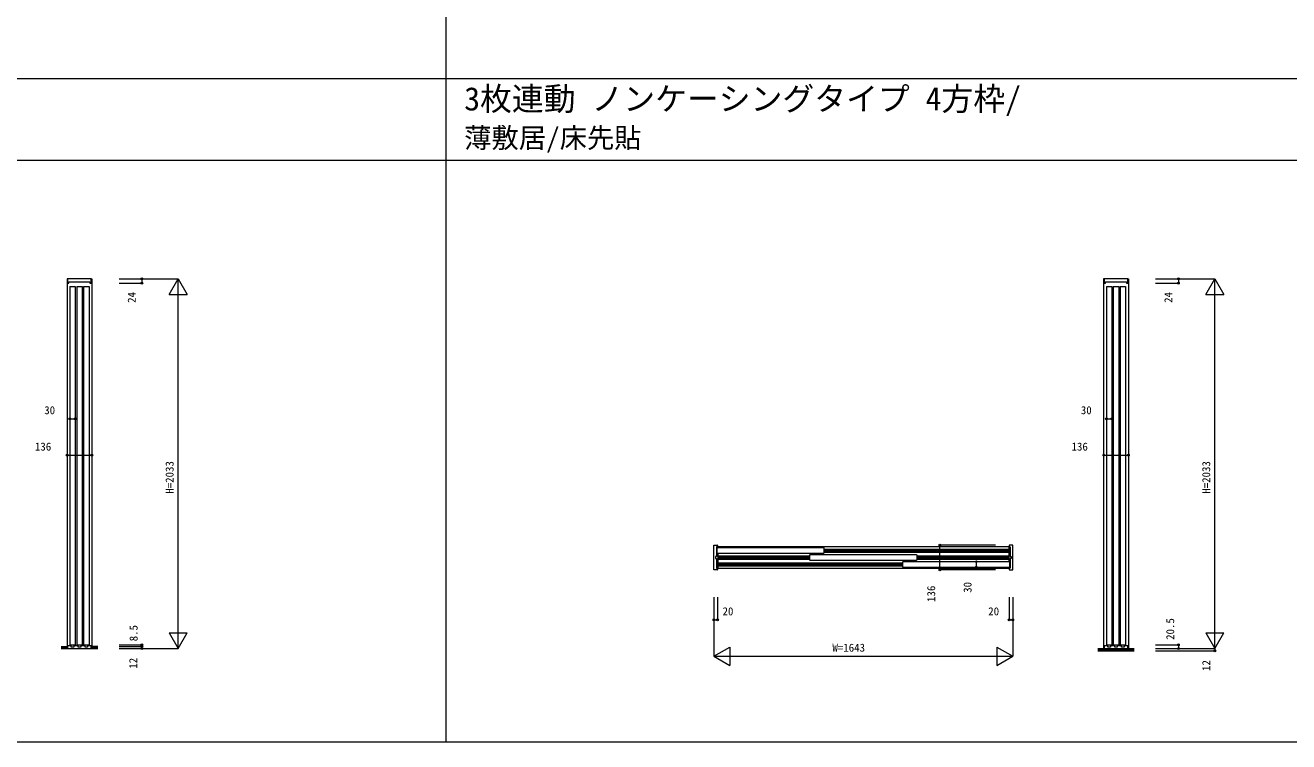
# Model space of a CAD drawing. Units: millimetres, scale not verified. Extents: x -14341 to 14341, y -10000 to 10000.
# Drawn here: x 446 to 7393, y -10000 to -6061 of the extents above; entities that cross this region are included whole.
import ezdxf
from ezdxf.enums import TextEntityAlignment as Align

# ---------------------------------------------------------------- set-up
doc = ezdxf.new("R2010")
doc.units = ezdxf.units.MM
doc.header["$LTSCALE"] = 50
doc.layers.add('0-0_0', color=7, linetype='Continuous')
for name, color, linetype, lineweight in [('0-1_YKK_F1', 7, 'Continuous', 18), ('0-3_YKK_N1', 2, 'Continuous', 18), ('0-4_YKK_B1', 4, 'Continuous', 18), ('0-5_YKK_Z1', 7, 'Continuous', 18)]:
    doc.layers.add(name, color=color, linetype=linetype, lineweight=lineweight)
doc.styles.add('ＭＳ ゴシック', font='')
doc.styles.get('ＭＳ ゴシック').set_extended_font_data('MS Gothic')

msp = doc.modelspace()

# ---------------------------------------------------------------- linework, layer by layer
at = {"layer": '0-1_YKK_F1'}
for p, q in [((2759.49, -10000), (2759.49, 9500)), ((-14340.51, -6352.5), (14159.49, -6352.5)), ((-14340.51, -6802.5), (14159.49, -6802.5)), ((-14340.51, -10000), (14340.51, -10000))]:
    msp.add_line(p, q, dxfattribs=at)
at = {"layer": '0-3_YKK_N1'}
for p, q in [((961.51, -7455), (1286.51, -7455)), ((961.51, -7479), (1086.51, -7479)), ((1086.51, -7455), (1086.51, -7479)), ((1236.51, -7541.6), (1286.51, -7455)), ((1286.51, -9488), (1286.51, -7455)), ((1286.51, -7455), (1336.51, -7541.6)), ((6661.48, -7455), (6986.48, -7455)), ((6661.48, -7479), (6786.48, -7479)), ((6786.48, -7455), (6786.48, -7479)), ((6936.48, -7541.6), (6986.48, -7455)), ((6986.48, -9488), (6986.48, -7455)), ((6986.48, -7455), (7036.48, -7541.6)), ((1236.51, -7541.6), (1336.51, -7541.6)), ((6936.48, -7541.6), (7036.48, -7541.6)), ((690.48, -8224.38), (720.48, -8224.38)), ((6390.44, -8224.38), (6420.44, -8224.38)), ((675.48, -8424.38), (811.48, -8424.38)), ((6375.44, -8424.38), (6511.44, -8424.38)), ((5475.48, -9055), (5475.48, -8919)), ((5780.48, -8919), (5475.48, -8919)), ((5675.48, -9040), (5675.48, -9010)), ((5780.48, -9055), (5475.48, -9055)), ((4252.48, -9205), (4252.48, -9330)), ((5875.48, -9205), (5875.48, -9530)), ((4232.48, -9330), (4252.48, -9330)), ((1236.51, -9401.4), (1336.51, -9401.4)), ((1236.51, -9401.4), (1336.51, -9401.4)), ((1236.51, -9401.4), (1286.51, -9488)), ((1286.51, -9488), (1336.51, -9401.4)), ((6936.48, -9401.4), (7036.48, -9401.4)), ((6936.48, -9401.4), (7036.48, -9401.4)), ((6936.48, -9401.4), (6986.48, -9488)), ((6986.48, -9488), (7036.48, -9401.4)), ((961.51, -9476), (1086.51, -9476)), ((961.51, -9488), (1286.51, -9488)), ((1086.51, -9476), (1086.51, -9488)), ((4232.48, -9530), (4319.08, -9480)), ((4319.08, -9480), (4319.08, -9580)), ((5788.87, -9480), (5788.87, -9580)), ((5788.87, -9480), (5875.48, -9530)), ((6661.48, -9488), (6986.48, -9488)), ((6661.48, -9500), (6986.48, -9500)), ((6986.48, -9488), (6986.48, -9500)), ((4232.48, -9530), (4319.08, -9580)), ((5788.87, -9580), (5875.48, -9530))]:
    msp.add_line(p, q, dxfattribs=at)
for points in [[(4232.48, -9205), (4232.48, -9530), (5875.48, -9530)], [(5855.48, -9205), (5855.48, -9330), (5875.48, -9330)], [(961.51, -9467.5), (1086.51, -9467.5), (1086.51, -9476)], [(6661.48, -9467.5), (6786.48, -9467.5), (6786.48, -9488)]]:
    msp.add_lwpolyline(points, dxfattribs=at)
for centre in [(1086.51, -7455), (1086.51, -7479), (6786.48, -7455), (6786.48, -7479), (690.48, -8224.38), (720.48, -8224.38), (6390.44, -8224.38), (6420.44, -8224.38), (675.48, -8424.38), (811.48, -8424.38), (6375.44, -8424.38), (6511.44, -8424.38), (5475.48, -8919), (5675.48, -9010), (5475.48, -9055), (5675.48, -9040), (4232.48, -9330), (4252.48, -9330), (5855.48, -9330), (5875.48, -9330), (1086.51, -9467.5), (1086.51, -9476), (1086.51, -9488), (6786.48, -9467.5), (6786.48, -9488), (6986.48, -9500)]:
    msp.add_circle(centre, 5, dxfattribs=at)
at = {"layer": '0-4_YKK_B1'}
for p, q in [((690.48, -7497.5), (720.48, -7497.5)), ((690.48, -7497.5), (690.48, -9467.5)), ((720.48, -7497.5), (720.48, -9467.5)), ((728.48, -7497.5), (758.48, -7497.5)), ((728.48, -7497.5), (728.48, -9467.5)), ((758.48, -7497.5), (758.48, -9467.5)), ((766.48, -7497.5), (796.48, -7497.5)), ((766.48, -7497.5), (766.48, -9467.5)), ((796.48, -7497.5), (796.48, -9467.5)), ((808.98, -7455), (811.51, -7455)), ((811.48, -7455), (811.48, -9476)), ((6390.44, -7497.5), (6420.44, -7497.5)), ((6390.44, -7497.5), (6390.44, -9467.5)), ((6420.44, -7497.5), (6420.44, -9467.5)), ((6428.44, -7497.5), (6458.44, -7497.5)), ((6428.44, -7497.5), (6428.44, -9467.5)), ((6458.44, -7497.5), (6458.44, -9467.5)), ((6466.44, -7497.5), (6496.44, -7497.5)), ((6466.44, -7497.5), (6466.44, -9467.5)), ((6496.44, -7497.5), (6496.44, -9467.5)), ((6508.94, -7455), (6511.48, -7455)), ((6511.44, -7455), (6511.44, -9488)), ((4247.98, -8936), (4249.98, -8934)), ((4247.98, -8936), (4247.98, -8962)), ((4249.98, -8964), (4247.98, -8962)), ((4251.48, -8928), (4248.48, -8928)), ((4836.58, -8934), (4249.98, -8934)), ((4252.48, -8921), (4252.48, -8927)), ((4253.48, -8926.5), (4253.48, -8934)), ((4253.48, -8926.5), (5854.48, -8926.5)), ((4836.58, -8934), (4838.58, -8936)), ((4836.58, -8964), (4838.58, -8962)), ((4838.58, -8962), (4838.58, -8936)), ((4838.58, -8940.5), (5854.48, -8940.5)), ((5854.48, -8943.1), (4838.58, -8943.1)), ((5854.48, -8947.3), (4838.58, -8947.3)), ((5854.48, -8950.7), (4838.58, -8950.7)), ((4838.58, -8954.9), (5854.48, -8954.9)), ((4838.58, -8957.5), (5854.48, -8957.5)), ((5854.48, -8926.5), (5854.48, -9010)), ((5855.48, -8921), (5855.48, -8927)), ((5856.48, -8928), (5859.48, -8928)), ((4249.98, -8964), (4836.58, -8964)), ((4253.48, -8964), (4253.48, -9047.5)), ((4253.48, -8978.5), (4758.58, -8978.5)), ((4253.48, -8981.1), (4758.58, -8981.1)), ((4253.48, -8985.3), (4758.58, -8985.3)), ((4253.48, -8988.7), (4758.58, -8988.7)), ((4253.48, -8992.9), (4758.58, -8992.9)), ((4253.48, -8995.5), (4758.58, -8995.5)), ((4253.48, -9016.5), (5269.28, -9016.5)), ((4253.48, -9019.1), (5269.28, -9019.1)), ((4253.48, -9023.3), (5269.28, -9023.3)), ((4253.48, -9026.7), (5269.28, -9026.7)), ((4253.48, -9030.9), (5269.28, -9030.9)), ((4758.58, -8974), (4760.58, -8972)), ((4758.58, -8974), (4758.58, -9000)), ((4760.58, -9002), (4758.58, -9000)), ((5347.28, -8972), (4760.58, -8972)), ((4760.58, -9002), (5347.28, -9002)), ((5269.28, -9012), (5271.28, -9010)), ((5269.28, -9012), (5269.28, -9038)), ((5857.98, -9010), (5271.28, -9010)), ((5347.28, -8972), (5349.28, -8974)), ((5347.28, -9002), (5349.28, -9000)), ((5349.28, -9000), (5349.28, -8974)), ((5349.28, -8978.5), (5854.48, -8978.5)), ((5349.28, -8981.1), (5854.48, -8981.1)), ((5349.28, -8985.3), (5854.48, -8985.3)), ((5349.28, -8988.7), (5854.48, -8988.7)), ((5349.28, -8992.9), (5854.48, -8992.9)), ((5349.28, -8995.5), (5854.48, -8995.5)), ((5857.98, -9010), (5859.98, -9012)), ((5859.98, -9038), (5859.98, -9012)), ((4248.48, -9046), (4251.48, -9046)), ((4252.48, -9047), (4252.48, -9053)), ((4253.48, -9033.5), (5269.28, -9033.5)), ((5854.48, -9047.5), (4253.48, -9047.5)), ((5271.28, -9040), (5269.28, -9038)), ((5271.28, -9040), (5857.98, -9040)), ((5854.48, -9040), (5854.48, -9047.5)), ((5855.48, -9047), (5855.48, -9053)), ((5859.48, -9046), (5856.48, -9046)), ((5857.98, -9040), (5859.98, -9038)), ((690.48, -9467.5), (720.48, -9467.5)), ((728.48, -9467.5), (758.48, -9467.5)), ((766.48, -9467.5), (796.48, -9467.5)), ((6390.44, -9467.5), (6420.44, -9467.5)), ((6428.44, -9467.5), (6458.44, -9467.5)), ((6466.44, -9467.5), (6496.44, -9467.5))]:
    msp.add_line(p, q, dxfattribs=at)
for points in [[(677.98, -7455), (675.48, -7455), (675.48, -9476)], [(702.98, -7455), (677.98, -7455), (677.98, -7477)], [(679.98, -7479), (685.48, -7479), (685.98, -7478.5), (685.98, -7472.1), (736.58, -7472.1), (750.38, -7472.1), (800.98, -7472.1), (800.98, -7478.5), (801.48, -7479), (806.98, -7479)], [(808.98, -7477), (808.98, -7455), (783.98, -7455), (702.98, -7455)], [(6377.94, -7455), (6375.44, -7455), (6375.44, -9488)], [(6402.94, -7455), (6377.94, -7455), (6377.94, -7477)], [(6379.94, -7479), (6385.44, -7479), (6385.94, -7478.5), (6385.94, -7472.1), (6436.54, -7472.1), (6450.34, -7472.1), (6500.94, -7472.1), (6500.94, -7478.5), (6501.44, -7479), (6506.94, -7479)], [(6508.94, -7477), (6508.94, -7455), (6483.94, -7455), (6402.94, -7455)], [(4250.48, -9055), (4232.48, -9055), (4232.48, -9030), (4232.48, -8944), (4232.48, -8919), (4250.48, -8919)], [(4246.48, -8930), (4246.48, -8980.5), (4245.98, -8981), (4241.48, -8981), (4241.48, -8982), (4241.48, -8992), (4241.48, -8993), (4245.98, -8993), (4246.48, -8993.5), (4246.48, -9044)], [(5857.48, -9055), (5875.48, -9055), (5875.48, -9030), (5875.48, -8944), (5875.48, -8919), (5857.48, -8919)], [(5861.48, -8930), (5861.48, -8980.5), (5861.98, -8981), (5866.48, -8981), (5866.48, -8982), (5866.48, -8992), (5866.48, -8993), (5861.98, -8993), (5861.48, -8993.5), (5861.48, -9044)], [(677.98, -9475), (677.98, -9488), (684.98, -9488), (801.98, -9488), (808.98, -9488), (808.98, -9475)], [(774.28, -9480.8), (774.28, -9479.7), (774.28, -9473.5), (773.78, -9473), (751.18, -9473), (750.68, -9473.5), (750.68, -9479.7), (750.68, -9480.8), (736.28, -9480.8), (736.28, -9479.7), (736.28, -9473.5), (735.78, -9473), (713.18, -9473), (712.68, -9473.5), (712.68, -9479.7), (712.68, -9480.8), (698.28, -9480.8), (698.28, -9479.7), (698.28, -9473.5), (697.78, -9473), (679.98, -9473)], [(806.98, -9473), (789.18, -9473), (788.68, -9473.5), (788.68, -9479.7), (788.68, -9480.8), (774.28, -9480.8)], [(6377.94, -9475), (6377.94, -9488), (6384.94, -9488), (6501.94, -9488), (6508.94, -9488), (6508.94, -9475)], [(6474.24, -9480.8), (6474.24, -9479.7), (6474.24, -9473.5), (6473.74, -9473), (6451.14, -9473), (6450.64, -9473.5), (6450.64, -9479.7), (6450.64, -9480.8), (6436.24, -9480.8), (6436.24, -9479.7), (6436.24, -9473.5), (6435.74, -9473), (6413.14, -9473), (6412.64, -9473.5), (6412.64, -9479.7), (6412.64, -9480.8), (6398.24, -9480.8), (6398.24, -9479.7), (6398.24, -9473.5), (6397.74, -9473), (6379.94, -9473)], [(6506.94, -9473), (6489.14, -9473), (6488.64, -9473.5), (6488.64, -9479.7), (6488.64, -9480.8), (6474.24, -9480.8)]]:
    msp.add_lwpolyline(points, dxfattribs=at)
for centre, radius, start, end in [((679.98, -7477), 2, 180, 270), ((806.98, -7477), 2, 270, 0), ((6379.94, -7477), 2, 180, 270), ((6506.94, -7477), 2, 270, 0), ((4248.48, -8930), 2, 90, 180), ((4250.48, -8921), 2, 0, 90), ((4251.48, -8927), 1, 270, 0), ((5857.48, -8921), 2, 90, 180), ((5856.48, -8927), 1, 180, 270), ((5859.48, -8930), 2, 0, 90), ((4248.48, -9044), 2, 180, 270), ((4250.48, -9053), 2, 270, 0), ((4251.48, -9047), 1, 0, 90), ((5856.48, -9047), 1, 90, 180), ((5857.48, -9053), 2, 180, 270), ((5859.48, -9044), 2, 270, 0), ((679.98, -9475), 2, 90, 180), ((806.98, -9475), 2, 0, 90), ((6379.94, -9475), 2, 90, 180), ((6506.94, -9475), 2, 0, 90)]:
    msp.add_arc(centre, radius, start, end, dxfattribs=at)
at = {"layer": '0-5_YKK_Z1'}
for p, q in [((642.98, -9476), (677.98, -9476)), ((642.98, -9479), (677.98, -9479)), ((642.98, -9482), (677.98, -9482)), ((642.98, -9485), (677.98, -9485)), ((642.98, -9488), (843.98, -9488)), ((843.98, -9476), (808.98, -9476)), ((843.98, -9479), (808.98, -9479)), ((843.98, -9482), (808.98, -9482)), ((843.98, -9485), (808.98, -9485)), ((6342.94, -9488), (6543.94, -9488)), ((6342.94, -9491), (6543.94, -9491)), ((6342.94, -9494), (6543.94, -9494)), ((6342.94, -9497), (6543.94, -9497)), ((6342.94, -9500), (6543.94, -9500))]:
    msp.add_line(p, q, dxfattribs=at)

# ---------------------------------------------------------------- texts
at = {"layer": '0-0_0', "style": 'ＭＳ ゴシック'}
for s, height, p in [('3枚連動 ノンケーシングタイプ 4方枠/', 128.3, (2859.49, -6567.38)), ('薄敷居/床先貼', 110, (2859.49, -6767.43))]:
    msp.add_text(s, height=height, dxfattribs=at).set_placement(p, align=Align.BOTTOM_LEFT)
at = {"layer": '0-3_YKK_N1', "color": 7, "style": 'ＭＳ ゴシック'}
for s, p in [('24', (1066.28, -7587.16)), ('24', (6766.25, -7587.16)), ('H=2033', (1274.51, -8636.5)), ('H=2033', (6974.48, -8636.5)), ('136', (5462.28, -9231.42)), ('30', (5662.3, -9181.31)), ('8.5', (1076.61, -9447.98)), ('20.5', (6776.57, -9440.07)), ('12', (1074.51, -9598.66)), ('12', (6974.48, -9610.66))]:
    msp.add_text(s, height=43.99, rotation=90, dxfattribs=at).set_placement(p, align=Align.BOTTOM_LEFT)
for s, p in [('30', (550.02, -8212.38)), ('30', (6249.98, -8212.38)), ('136', (498.84, -8412.38)), ('136', (6198.81, -8412.38)), ('20', (4279.8, -9318)), ('20', (5740.88, -9318)), ('W=1643', (4883.98, -9518))]:
    msp.add_text(s, height=43.99, dxfattribs=at).set_placement(p, align=Align.BOTTOM_LEFT)

doc.saveas('drawing.dxf')
